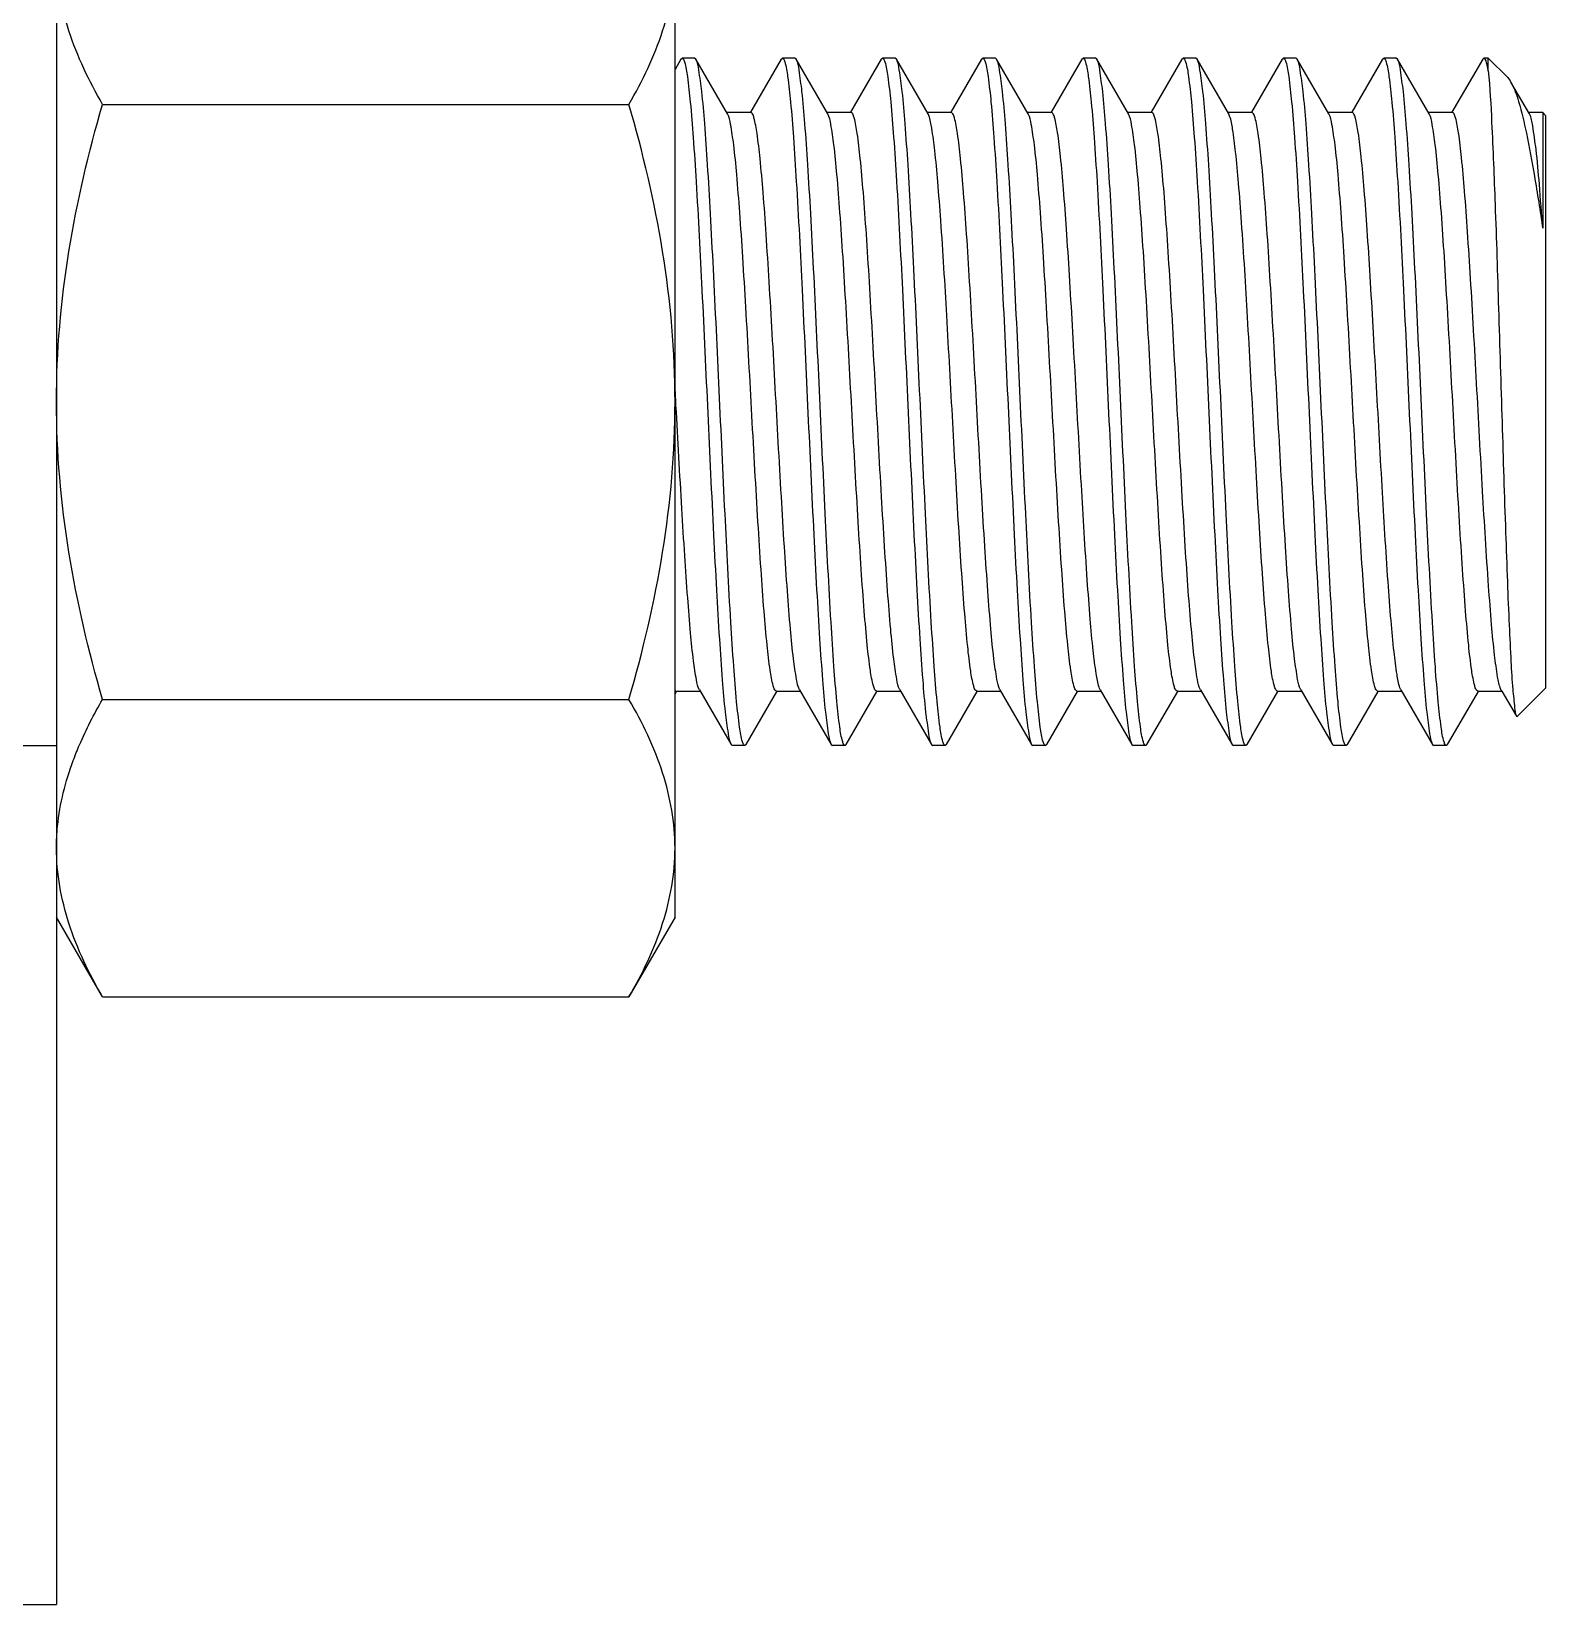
# Model space of a CAD drawing. Extents: x 27938 to 1507990, y 110129 to 923079.
# Drawn here: x 547714.9 to 548022, y 376820.7 to 377139.8 of the extents above; entities that cross this region are included whole.
import ezdxf

# ---------------------------------------------------------------- set-up
doc = ezdxf.new("R2010")
doc.units = 0
doc.header["$LTSCALE"] = 1000
doc.header["$MEASUREMENT"] = 0

msp = doc.modelspace()

# ---------------------------------------------------------------- linework, layer by layer
at = {"linetype": 'Continuous'}
for p, q in [((547720.02, 377276.4), (547720.02, 376820.71)), ((547845.48, 376960.13), (547845.48, 377169.17)), ((547846.66, 377134.12), (547845.48, 377132.07)), ((547846.66, 377134.12), (547846.92, 377134.34)), ((547849.46, 377134.34), (547846.92, 377134.34)), ((547849.46, 377134.34), (547846.92, 377134.34)), ((547846.92, 377134.34), (547846.96, 377134.34)), ((547849.72, 377134.12), (547849.46, 377134.34)), ((547856.14, 377123.04), (547849.72, 377134.12)), ((547866.99, 377134.12), (547860.76, 377123.37)), ((547866.99, 377134.12), (547867.25, 377134.34)), ((547869.79, 377134.34), (547867.25, 377134.34)), ((547869.79, 377134.34), (547867.25, 377134.34)), ((547867.25, 377134.34), (547867.29, 377134.34)), ((547870.05, 377134.12), (547869.79, 377134.34)), ((547876.47, 377123.04), (547870.05, 377134.12)), ((547887.32, 377134.12), (547881.09, 377123.37)), ((547887.32, 377134.12), (547887.58, 377134.34)), ((547890.12, 377134.34), (547887.58, 377134.34)), ((547890.12, 377134.34), (547887.58, 377134.34)), ((547887.58, 377134.34), (547887.62, 377134.34)), ((547890.38, 377134.12), (547890.12, 377134.34)), ((547896.8, 377123.04), (547890.38, 377134.12)), ((547907.65, 377134.12), (547901.42, 377123.37)), ((547907.65, 377134.12), (547907.91, 377134.34)), ((547910.45, 377134.34), (547907.91, 377134.34)), ((547910.45, 377134.34), (547907.91, 377134.34)), ((547907.91, 377134.34), (547907.95, 377134.34)), ((547910.71, 377134.12), (547910.45, 377134.34)), ((547917.13, 377123.04), (547910.71, 377134.12)), ((547927.98, 377134.12), (547921.75, 377123.37)), ((547927.98, 377134.12), (547928.24, 377134.34)), ((547930.78, 377134.34), (547928.24, 377134.34)), ((547930.78, 377134.34), (547928.24, 377134.34)), ((547928.24, 377134.34), (547928.27, 377134.34)), ((547931.04, 377134.12), (547930.78, 377134.34)), ((547937.46, 377123.04), (547931.04, 377134.12)), ((547948.3, 377134.12), (547942.08, 377123.37)), ((547948.3, 377134.12), (547948.56, 377134.34)), ((547951.1, 377134.34), (547948.56, 377134.34)), ((547951.1, 377134.34), (547948.56, 377134.34)), ((547948.56, 377134.34), (547948.6, 377134.34)), ((547951.36, 377134.12), (547951.1, 377134.34)), ((547957.78, 377123.04), (547951.36, 377134.12)), ((547968.63, 377134.12), (547962.4, 377123.37)), ((547968.63, 377134.12), (547968.89, 377134.34)), ((547971.43, 377134.34), (547968.89, 377134.34)), ((547971.43, 377134.34), (547968.89, 377134.34)), ((547968.89, 377134.34), (547968.93, 377134.34)), ((547971.69, 377134.12), (547971.43, 377134.34)), ((547978.11, 377123.04), (547971.69, 377134.12)), ((547988.96, 377134.12), (547982.73, 377123.37)), ((547988.96, 377134.12), (547989.22, 377134.34)), ((547991.76, 377134.34), (547989.22, 377134.34)), ((547991.76, 377134.34), (547989.22, 377134.34)), ((547989.22, 377134.34), (547989.26, 377134.34)), ((547992.02, 377134.12), (547991.76, 377134.34)), ((547998.44, 377123.04), (547992.02, 377134.12)), ((548009.29, 377134.12), (548003.06, 377123.37)), ((548009.55, 377134.34), (548009.29, 377134.12)), ((548010.42, 377134.34), (548009.55, 377134.34)), ((548014.36, 377130.41), (548010.42, 377134.34)), ((548010.42, 377131.8), (548010.42, 377134.34)), ((548018.77, 377123.04), (548015.02, 377129.51)), ((547729.36, 377124.99), (547836.14, 377124.99)), ((547860.88, 377123.31), (547855.99, 377123.31)), ((547881.21, 377123.31), (547876.32, 377123.31)), ((547901.54, 377123.31), (547896.65, 377123.31)), ((547896.95, 377122.71), (547896.8, 377123.04)), ((547921.86, 377123.31), (547916.97, 377123.31)), ((547942.19, 377123.31), (547937.3, 377123.31)), ((547962.52, 377123.31), (547957.63, 377123.31)), ((547957.97, 377122.62), (547957.78, 377123.04)), ((547982.85, 377123.31), (547977.96, 377123.31)), ((548003.18, 377123.31), (547998.29, 377123.31)), ((548021.46, 377123.31), (548018.61, 377123.31)), ((548022.04, 377122.73), (548021.46, 377123.31)), ((548021.46, 377123.31), (548021.46, 377099.85)), ((548022.04, 377122.73), (548022.04, 377006.57)), ((547845.63, 377064.66), (547845.48, 377067.49)), ((547845.67, 377063.92), (547845.63, 377064.66)), ((547845.48, 377005.39), (547845.79, 377005.92)), ((547845.67, 377005.99), (547850.56, 377005.99)), ((547850.41, 377006.25), (547856.83, 376995.18)), ((547859.89, 376995.18), (547866.11, 377005.92)), ((547866, 377005.99), (547870.89, 377005.99)), ((547870.74, 377006.25), (547877.16, 376995.18)), ((547880.22, 376995.18), (547886.44, 377005.92)), ((547886.33, 377005.99), (547891.22, 377005.99)), ((547891.06, 377006.25), (547897.48, 376995.18)), ((547900.54, 376995.18), (547906.77, 377005.92)), ((547906.66, 377005.99), (547911.55, 377005.99)), ((547911.39, 377006.25), (547917.81, 376995.18)), ((547920.87, 376995.18), (547927.1, 377005.92)), ((547926.98, 377005.99), (547931.87, 377005.99)), ((547931.72, 377006.25), (547938.14, 376995.18)), ((547941.2, 376995.18), (547947.43, 377005.92)), ((547947.31, 377005.99), (547952.2, 377005.99)), ((547952.05, 377006.25), (547958.47, 376995.18)), ((547961.53, 376995.18), (547967.75, 377005.92)), ((547967.64, 377005.99), (547972.53, 377005.99)), ((547972.38, 377006.25), (547978.8, 376995.18)), ((547981.86, 376995.18), (547988.08, 377005.92)), ((547987.97, 377005.99), (547992.86, 377005.99)), ((547992.7, 377006.25), (547992.52, 377006.66)), ((547992.7, 377006.25), (547999.12, 376995.18)), ((548002.18, 376995.18), (548008.41, 377005.92)), ((548008.3, 377005.99), (548013.19, 377005.99)), ((548013.03, 377006.25), (548012.93, 377006.46)), ((548013.03, 377006.25), (548013.19, 377005.99)), ((548013.19, 377005.99), (548016.13, 377000.9)), ((548022.04, 377006.57), (548016.31, 377000.84)), ((547729.36, 377004.3), (547836.14, 377004.3)), ((548016.13, 377000.9), (548016.31, 377000.84)), ((547650.33, 376994.95), (547720.02, 376994.95)), ((547856.83, 376995.18), (547857.09, 376994.95)), ((547859.63, 376994.95), (547857.09, 376994.95)), ((547859.63, 376994.95), (547857.09, 376994.95)), ((547859.63, 376994.95), (547859.59, 376994.96)), ((547859.89, 376995.18), (547859.63, 376994.95)), ((547877.16, 376995.18), (547877.42, 376994.95)), ((547879.96, 376994.95), (547877.42, 376994.95)), ((547879.96, 376994.95), (547877.42, 376994.95)), ((547879.96, 376994.95), (547879.92, 376994.96)), ((547880.22, 376995.18), (547879.96, 376994.95)), ((547897.48, 376995.18), (547897.74, 376994.95)), ((547900.28, 376994.95), (547897.74, 376994.95)), ((547900.28, 376994.95), (547897.74, 376994.95)), ((547900.28, 376994.95), (547900.25, 376994.96)), ((547900.54, 376995.18), (547900.28, 376994.95)), ((547917.81, 376995.18), (547918.07, 376994.95)), ((547920.61, 376994.95), (547918.07, 376994.95)), ((547920.61, 376994.95), (547918.07, 376994.95)), ((547920.61, 376994.95), (547920.57, 376994.96)), ((547920.87, 376995.18), (547920.61, 376994.95)), ((547938.14, 376995.18), (547938.4, 376994.95)), ((547940.94, 376994.95), (547938.4, 376994.95)), ((547940.94, 376994.95), (547938.4, 376994.95)), ((547940.94, 376994.95), (547940.9, 376994.96)), ((547941.2, 376995.18), (547940.94, 376994.95)), ((547958.47, 376995.18), (547958.73, 376994.95)), ((547961.27, 376994.95), (547958.73, 376994.95)), ((547961.27, 376994.95), (547958.73, 376994.95)), ((547961.27, 376994.95), (547961.23, 376994.96)), ((547961.53, 376995.18), (547961.27, 376994.95)), ((547978.8, 376995.18), (547979.06, 376994.95)), ((547981.6, 376994.95), (547979.06, 376994.95)), ((547981.6, 376994.95), (547979.06, 376994.95)), ((547981.6, 376994.95), (547981.56, 376994.96)), ((547981.86, 376995.18), (547981.6, 376994.95)), ((547999.12, 376995.18), (547999.38, 376994.95)), ((548001.92, 376994.95), (547999.38, 376994.95)), ((548001.92, 376994.95), (547999.38, 376994.95)), ((548001.92, 376994.95), (548001.89, 376994.96)), ((548002.18, 376995.18), (548001.92, 376994.95)), ((547729.36, 376943.96), (547720.02, 376960.13)), ((547845.48, 376960.13), (547836.14, 376943.96)), ((547729.36, 376943.96), (547836.14, 376943.96)), ((547650.33, 376820.71), (547720.02, 376820.71))]:
    msp.add_line(p, q, dxfattribs=at)
for points, knots in [([(547729.36, 377124.99), (547726.63, 377129.73), (547721.95, 377139.35), (547720.02, 377150.01), (547720.02, 377155.16)], [0, 0, 0, 0, 0.514931, 1, 1, 1, 1]), ([(547836.14, 377124.99), (547838.88, 377129.73), (547843.55, 377139.35), (547845.48, 377150.01), (547845.48, 377155.16)], [0, 0, 0, 0, 0.514931, 1, 1, 1, 1]), ([(547846.96, 377134.34), (547847, 377134.33), (547847.25, 377134.14), (547847.32, 377133.84), (547847.4, 377133.6)], [0, 0, 0, 0, 0.14607, 1, 1, 1, 1]), ([(547847.4, 377133.6), (547847.7, 377132.63), (547848.1, 377129.9), (547848.67, 377124.79), (547849.22, 377117.68), (547850.05, 377104.98), (547851, 377086.33), (547852.11, 377062.45), (547853.05, 377042.16), (547853.85, 377026.9), (547854.42, 377017.07), (547855, 377008.83), (547855.52, 377002.39), (547856.13, 376998.09), (547856.45, 376995.82), (547856.83, 376995.18)], [0, 0, 0, 0, 0.021893, 0.059338, 0.11121, 0.175832, 0.33449, 0.514559, 0.692469, 0.77323, 0.844901, 0.90513, 0.951948, 0.983856, 1, 1, 1, 1]), ([(547859.16, 376995.69), (547858.85, 376996.66), (547858.45, 376999.39), (547857.88, 377004.49), (547857.33, 377011.6), (547856.5, 377024.3), (547855.55, 377042.95), (547854.45, 377066.84), (547853.5, 377087.12), (547852.7, 377102.39), (547852.14, 377112.22), (547851.55, 377120.46), (547851.04, 377126.9), (547850.42, 377131.2), (547850.1, 377133.47), (547849.72, 377134.12)], [0, 0, 0, 0, 0.02187, 0.059297, 0.111154, 0.175764, 0.334422, 0.514507, 0.692435, 0.773208, 0.844889, 0.905123, 0.951944, 0.983855, 1, 1, 1, 1]), ([(547867.29, 377134.34), (547867.33, 377134.33), (547867.57, 377134.14), (547867.65, 377133.84), (547867.72, 377133.61)], [0, 0, 0, 0, 0.146483, 1, 1, 1, 1]), ([(547867.72, 377133.61), (547868.03, 377132.64), (547868.43, 377129.91), (547869, 377124.82), (547869.55, 377117.71), (547870.37, 377105.01), (547871.33, 377086.36), (547872.43, 377062.47), (547873.38, 377042.18), (547874.17, 377026.91), (547874.74, 377017.08), (547875.33, 377008.83), (547875.84, 377002.39), (547876.46, 376998.1), (547876.78, 376995.82), (547877.16, 376995.18)], [0, 0, 0, 0, 0.021833, 0.05923, 0.111064, 0.175659, 0.33431, 0.514413, 0.692368, 0.773157, 0.844855, 0.905103, 0.951934, 0.983852, 1, 1, 1, 1]), ([(547879.48, 376995.7), (547879.18, 376996.66), (547878.78, 376999.4), (547878.21, 377004.5), (547877.66, 377011.61), (547876.83, 377024.31), (547875.88, 377042.96), (547874.77, 377066.84), (547873.83, 377087.13), (547873.03, 377102.4), (547872.46, 377112.22), (547871.88, 377120.47), (547871.36, 377126.9), (547870.75, 377131.2), (547870.43, 377133.47), (547870.05, 377134.12)], [0, 0, 0, 0, 0.02189, 0.059333, 0.111204, 0.175825, 0.334482, 0.514553, 0.692464, 0.773225, 0.844897, 0.905128, 0.951947, 0.983856, 1, 1, 1, 1]), ([(547887.62, 377134.34), (547887.66, 377134.33), (547887.89, 377134.15), (547887.97, 377133.85), (547888.04, 377133.62)], [0, 0, 0, 0, 0.14739, 1, 1, 1, 1]), ([(547888.04, 377133.62), (547888.35, 377132.67), (547888.75, 377129.95), (547889.32, 377124.86), (547889.87, 377117.77), (547890.7, 377105.07), (547891.65, 377086.43), (547892.76, 377062.53), (547893.7, 377042.23), (547894.5, 377026.94), (547895.07, 377017.1), (547895.65, 377008.85), (547896.17, 377002.4), (547896.79, 376998.1), (547897.11, 376995.82), (547897.48, 376995.18)], [0, 0, 0, 0, 0.021699, 0.058987, 0.110742, 0.175283, 0.333897, 0.514056, 0.692114, 0.772961, 0.844719, 0.905022, 0.951896, 0.98384, 1, 1, 1, 1]), ([(547899.81, 376995.69), (547899.51, 376996.65), (547899.11, 376999.38), (547898.54, 377004.48), (547897.99, 377011.59), (547897.16, 377024.29), (547896.21, 377042.93), (547895.1, 377066.82), (547894.16, 377087.11), (547893.36, 377102.38), (547892.79, 377112.22), (547892.21, 377120.46), (547891.69, 377126.9), (547891.08, 377131.2), (547890.75, 377133.47), (547890.38, 377134.12)], [0, 0, 0, 0, 0.021836, 0.059237, 0.111077, 0.175677, 0.334321, 0.514424, 0.692372, 0.773156, 0.844853, 0.905103, 0.951936, 0.983852, 1, 1, 1, 1]), ([(547907.95, 377134.34), (547907.99, 377134.33), (547908.23, 377134.14), (547908.3, 377133.84), (547908.38, 377133.6)], [0, 0, 0, 0, 0.146196, 1, 1, 1, 1]), ([(547908.38, 377133.6), (547908.69, 377132.64), (547909.09, 377129.9), (547909.66, 377124.8), (547910.21, 377117.69), (547911.03, 377104.99), (547911.98, 377086.34), (547913.09, 377062.46), (547914.03, 377042.17), (547914.83, 377026.9), (547915.4, 377017.07), (547915.98, 377008.83), (547916.5, 377002.39), (547917.12, 376998.09), (547917.44, 376995.82), (547917.81, 376995.18)], [0, 0, 0, 0, 0.021874, 0.059306, 0.111169, 0.175785, 0.334437, 0.514518, 0.69244, 0.773206, 0.844885, 0.905122, 0.951944, 0.983855, 1, 1, 1, 1]), ([(547920.15, 376995.67), (547919.84, 376996.63), (547919.44, 376999.35), (547918.87, 377004.44), (547918.32, 377011.54), (547917.49, 377024.23), (547916.54, 377042.88), (547915.43, 377066.78), (547914.49, 377087.08), (547913.69, 377102.36), (547913.12, 377112.2), (547912.54, 377120.45), (547912.02, 377126.9), (547911.41, 377131.2), (547911.08, 377133.47), (547910.71, 377134.12)], [0, 0, 0, 0, 0.021728, 0.059039, 0.110811, 0.175364, 0.333989, 0.514137, 0.692171, 0.773007, 0.844751, 0.905041, 0.951904, 0.983842, 1, 1, 1, 1]), ([(547928.27, 377134.34), (547928.32, 377134.33), (547928.56, 377134.14), (547928.63, 377133.83), (547928.71, 377133.6)], [0, 0, 0, 0, 0.146015, 1, 1, 1, 1]), ([(547928.71, 377133.6), (547929.02, 377132.63), (547929.42, 377129.9), (547929.99, 377124.79), (547930.54, 377117.68), (547931.36, 377104.97), (547932.31, 377086.33), (547933.42, 377062.45), (547934.36, 377042.16), (547935.16, 377026.9), (547935.73, 377017.07), (547936.31, 377008.83), (547936.83, 377002.39), (547937.44, 376998.09), (547937.77, 376995.82), (547938.14, 376995.18)], [0, 0, 0, 0, 0.021902, 0.059353, 0.11123, 0.175855, 0.334516, 0.514581, 0.692484, 0.773243, 0.844911, 0.905136, 0.951951, 0.983857, 1, 1, 1, 1]), ([(547940.47, 376995.69), (547940.16, 376996.66), (547939.76, 376999.39), (547939.19, 377004.5), (547938.64, 377011.61), (547937.82, 377024.31), (547936.86, 377042.96), (547935.76, 377066.84), (547934.81, 377087.13), (547934.02, 377102.39), (547933.45, 377112.22), (547932.86, 377120.47), (547932.35, 377126.9), (547931.73, 377131.2), (547931.41, 377133.47), (547931.04, 377134.12)], [0, 0, 0, 0, 0.021885, 0.059324, 0.11119, 0.175807, 0.334466, 0.514541, 0.692458, 0.773225, 0.8449, 0.90513, 0.951948, 0.983856, 1, 1, 1, 1]), ([(547948.6, 377134.34), (547948.64, 377134.33), (547948.88, 377134.15), (547948.96, 377133.84), (547949.03, 377133.61)], [0, 0, 0, 0, 0.146759, 1, 1, 1, 1]), ([(547949.03, 377133.61), (547949.34, 377132.65), (547949.74, 377129.92), (547950.31, 377124.83), (547950.86, 377117.73), (547951.69, 377105.03), (547952.64, 377086.38), (547953.75, 377062.49), (547954.69, 377042.2), (547955.49, 377026.92), (547956.06, 377017.08), (547956.64, 377008.84), (547957.16, 377002.4), (547957.77, 376998.1), (547958.09, 376995.82), (547958.47, 376995.18)], [0, 0, 0, 0, 0.021792, 0.059156, 0.110966, 0.175545, 0.334187, 0.514308, 0.692293, 0.7731, 0.844815, 0.905079, 0.951923, 0.983848, 1, 1, 1, 1]), ([(547960.8, 376995.69), (547960.49, 376996.66), (547960.09, 376999.39), (547959.52, 377004.5), (547958.97, 377011.6), (547958.14, 377024.31), (547957.19, 377042.95), (547956.09, 377066.84), (547955.14, 377087.13), (547954.34, 377102.39), (547953.78, 377112.22), (547953.19, 377120.46), (547952.68, 377126.9), (547952.06, 377131.2), (547951.74, 377133.47), (547951.36, 377134.12)], [0, 0, 0, 0, 0.021878, 0.059312, 0.111177, 0.175794, 0.334448, 0.514526, 0.692445, 0.773211, 0.844888, 0.905123, 0.951945, 0.983855, 1, 1, 1, 1]), ([(547968.93, 377134.34), (547968.97, 377134.33), (547969.21, 377134.15), (547969.29, 377133.84), (547969.36, 377133.61)], [0, 0, 0, 0, 0.146768, 1, 1, 1, 1]), ([(547969.36, 377133.61), (547969.67, 377132.65), (547970.07, 377129.92), (547970.64, 377124.83), (547971.19, 377117.73), (547972.01, 377105.03), (547972.97, 377086.38), (547974.07, 377062.49), (547975.02, 377042.2), (547975.81, 377026.92), (547976.38, 377017.08), (547976.97, 377008.84), (547977.48, 377002.4), (547978.1, 376998.1), (547978.42, 376995.82), (547978.8, 376995.18)], [0, 0, 0, 0, 0.021791, 0.059155, 0.110967, 0.175548, 0.334182, 0.514304, 0.692288, 0.773093, 0.844809, 0.905077, 0.951923, 0.983848, 1, 1, 1, 1]), ([(547981.13, 376995.68), (547980.82, 376996.64), (547980.42, 376999.36), (547979.85, 377004.46), (547979.3, 377011.55), (547978.48, 377024.25), (547977.52, 377042.9), (547976.42, 377066.79), (547975.47, 377087.09), (547974.67, 377102.37), (547974.1, 377112.21), (547973.52, 377120.45), (547973, 377126.9), (547972.39, 377131.2), (547972.07, 377133.47), (547971.69, 377134.12)], [0, 0, 0, 0, 0.021768, 0.059112, 0.11091, 0.17548, 0.33411, 0.514241, 0.692243, 0.773059, 0.844786, 0.905063, 0.951916, 0.983846, 1, 1, 1, 1]), ([(547989.26, 377134.34), (547989.3, 377134.33), (547989.54, 377134.14), (547989.62, 377133.84), (547989.69, 377133.6)], [0, 0, 0, 0, 0.146155, 1, 1, 1, 1]), ([(547989.69, 377133.6), (547990, 377132.64), (547990.4, 377129.9), (547990.97, 377124.8), (547991.52, 377117.69), (547992.34, 377104.98), (547993.3, 377086.34), (547994.4, 377062.45), (547995.35, 377042.17), (547996.14, 377026.9), (547996.71, 377017.07), (547997.3, 377008.83), (547997.81, 377002.39), (547998.43, 376998.09), (547998.75, 376995.82), (547999.12, 376995.18)], [0, 0, 0, 0, 0.02188, 0.059316, 0.111182, 0.1758, 0.334454, 0.51453, 0.692448, 0.773213, 0.844889, 0.905123, 0.951945, 0.983855, 1, 1, 1, 1]), ([(548001.46, 376995.68), (548001.15, 376996.64), (548000.75, 376999.36), (548000.18, 377004.45), (547999.63, 377011.55), (547998.8, 377024.25), (547997.85, 377042.9), (547996.74, 377066.79), (547995.8, 377087.09), (547995, 377102.37), (547994.43, 377112.21), (547993.85, 377120.45), (547993.33, 377126.9), (547992.72, 377131.2), (547992.39, 377133.47), (547992.02, 377134.12)], [0, 0, 0, 0, 0.021766, 0.059108, 0.110903, 0.175472, 0.334108, 0.51424, 0.692244, 0.773062, 0.844789, 0.905064, 0.951915, 0.983846, 1, 1, 1, 1]), ([(548009.8, 377134.14), (548009.76, 377134.19), (548009.7, 377134.29), (548009.59, 377134.34), (548009.55, 377134.34)], [0, 0, 0, 0, 0.595459, 1, 1, 1, 1]), ([(548010.42, 377131.8), (548010.38, 377132.07), (548010.22, 377132.86), (548010.07, 377133.69), (548009.8, 377134.14)], [0, 0, 0, 0, 0.346578, 1, 1, 1, 1]), ([(548010.42, 377131.8), (548010.77, 377128.33), (548011.23, 377119.27), (548011.89, 377103.2), (548012.53, 377082.91), (548013.21, 377060.74), (548013.78, 377042.27), (548014.28, 377028.55), (548014.62, 377019.81), (548015, 377012.55), (548015.28, 377006.93), (548015.73, 377003.31), (548015.84, 377001.4), (548016.13, 377000.9)], [0, 0, 0, 0, 0.079873, 0.207357, 0.368394, 0.544526, 0.714953, 0.791458, 0.858883, 0.915067, 0.958179, 0.986787, 1, 1, 1, 1]), ([(548015.02, 377129.51), (548015.73, 377128.29), (548016.87, 377124.81), (548018.38, 377118.44), (548019.93, 377109.83), (548020.93, 377103.39), (548021.46, 377099.85)], [0, 0, 0, 0, 0.139011, 0.356589, 0.647179, 1, 1, 1, 1]), ([(547720.02, 377064.65), (547720.02, 377074.85), (547721.81, 377095.28), (547726.53, 377115.19), (547729.36, 377124.99)], [0, 0, 0, 0, 0.499896, 1, 1, 1, 1]), ([(547845.48, 377064.65), (547845.48, 377074.85), (547843.7, 377095.28), (547838.97, 377115.19), (547836.14, 377124.99)], [0, 0, 0, 0, 0.499896, 1, 1, 1, 1]), ([(547866, 377005.99), (547865.86, 377005.99), (547865.57, 377006.4), (547865.17, 377007.75), (547864.63, 377010.86), (547864.07, 377015.87), (547863.47, 377022.7), (547862.88, 377031.03), (547862.28, 377040.57), (547861.67, 377050.98), (547860.87, 377065.5), (547860.08, 377079.89), (547859.26, 377093.62), (547858.66, 377102.6), (547858.05, 377110.2), (547857.5, 377116.19), (547856.88, 377120.25), (547856.51, 377122.41), (547856.14, 377123.04)], [0, 0, 0, 0, 0.003456, 0.010692, 0.037889, 0.081613, 0.140406, 0.212192, 0.2944, 0.384075, 0.477989, 0.664972, 0.751304, 0.828651, 0.894236, 0.945722, 0.981321, 1, 1, 1, 1]), ([(547870.74, 377006.25), (547870.37, 377006.89), (547870, 377009.04), (547869.38, 377013.11), (547868.83, 377019.09), (547868.22, 377026.69), (547867.62, 377035.67), (547866.8, 377049.4), (547866.01, 377063.79), (547865.21, 377078.31), (547864.6, 377088.72), (547864, 377098.27), (547863.41, 377106.59), (547862.81, 377113.42), (547862.25, 377118.44), (547861.71, 377121.55), (547861.31, 377122.89), (547861.02, 377123.31), (547860.88, 377123.31)], [0, 0, 0, 0, 0.01868, 0.054278, 0.105764, 0.171348, 0.248694, 0.335027, 0.52201, 0.615925, 0.705601, 0.787809, 0.859593, 0.918386, 0.962109, 0.989306, 0.996546, 1, 1, 1, 1]), ([(547886.33, 377005.99), (547886.19, 377005.99), (547885.9, 377006.4), (547885.49, 377007.75), (547884.95, 377010.86), (547884.4, 377015.87), (547883.8, 377022.7), (547883.21, 377031.03), (547882.61, 377040.57), (547882, 377050.98), (547881.2, 377065.5), (547880.41, 377079.89), (547879.58, 377093.62), (547878.99, 377102.6), (547878.38, 377110.2), (547877.83, 377116.19), (547877.21, 377120.25), (547876.84, 377122.41), (547876.47, 377123.04)], [0, 0, 0, 0, 0.003456, 0.010693, 0.037891, 0.081614, 0.140408, 0.212192, 0.2944, 0.384075, 0.47799, 0.664974, 0.751306, 0.828653, 0.894237, 0.945723, 0.981321, 1, 1, 1, 1]), ([(547891.06, 377006.25), (547890.7, 377006.89), (547890.33, 377009.04), (547889.71, 377013.11), (547889.15, 377019.09), (547888.55, 377026.69), (547887.95, 377035.67), (547887.12, 377049.4), (547886.34, 377063.79), (547885.53, 377078.31), (547884.93, 377088.72), (547884.33, 377098.27), (547883.73, 377106.59), (547883.14, 377113.42), (547882.58, 377118.44), (547882.04, 377121.55), (547881.64, 377122.89), (547881.34, 377123.31), (547881.21, 377123.31)], [0, 0, 0, 0, 0.018679, 0.054277, 0.105763, 0.171348, 0.248694, 0.335027, 0.52201, 0.615925, 0.7056, 0.787807, 0.859593, 0.918386, 0.96211, 0.989308, 0.996544, 1, 1, 1, 1]), ([(547911.39, 377006.25), (547911.02, 377006.89), (547910.65, 377009.04), (547910.03, 377013.11), (547909.48, 377019.09), (547908.88, 377026.69), (547908.28, 377035.67), (547907.45, 377049.4), (547906.67, 377063.79), (547905.86, 377078.31), (547905.26, 377088.72), (547904.66, 377098.27), (547904.06, 377106.59), (547903.46, 377113.42), (547902.91, 377118.44), (547902.37, 377121.55), (547901.97, 377122.89), (547901.67, 377123.31), (547901.54, 377123.31)], [0, 0, 0, 0, 0.01868, 0.054279, 0.105765, 0.17135, 0.248697, 0.335029, 0.522011, 0.615926, 0.705601, 0.787809, 0.859595, 0.918388, 0.962111, 0.989308, 0.996545, 1, 1, 1, 1]), ([(547926.98, 377005.99), (547926.85, 377005.99), (547926.55, 377006.4), (547926.15, 377007.75), (547925.61, 377010.86), (547925.06, 377015.87), (547924.46, 377022.7), (547923.86, 377031.03), (547923.26, 377040.57), (547922.66, 377050.98), (547921.85, 377065.5), (547921.07, 377079.89), (547920.24, 377093.62), (547919.64, 377102.6), (547919.04, 377110.2), (547918.49, 377116.19), (547917.86, 377120.25), (547917.5, 377122.41), (547917.13, 377123.04)], [0, 0, 0, 0, 0.003455, 0.010692, 0.037889, 0.081612, 0.140406, 0.212191, 0.294399, 0.384075, 0.477989, 0.664972, 0.751304, 0.82865, 0.894235, 0.945722, 0.981321, 1, 1, 1, 1]), ([(547931.5, 377006.76), (547931.2, 377007.65), (547930.78, 377010.14), (547930.2, 377014.75), (547929.64, 377021.1), (547928.8, 377032.3), (547927.83, 377048.58), (547926.89, 377065.79), (547926.1, 377079.98), (547925.51, 377090.06), (547924.92, 377099.27), (547924.33, 377107.28), (547923.75, 377113.84), (547923.21, 377118.65), (547922.68, 377121.62), (547922.29, 377122.91), (547922, 377123.31), (547921.86, 377123.31)], [0, 0, 0, 0, 0.024104, 0.064245, 0.119183, 0.187069, 0.352029, 0.536643, 0.62845, 0.715691, 0.795361, 0.864724, 0.921406, 0.963495, 0.989662, 0.996639, 1, 1, 1, 1]), ([(547947.31, 377005.99), (547947.18, 377005.99), (547946.88, 377006.4), (547946.48, 377007.75), (547945.94, 377010.86), (547945.38, 377015.87), (547944.79, 377022.7), (547944.19, 377031.03), (547943.59, 377040.57), (547942.99, 377050.98), (547942.18, 377065.5), (547941.4, 377079.89), (547940.57, 377093.62), (547939.97, 377102.6), (547939.37, 377110.2), (547938.81, 377116.19), (547938.19, 377120.25), (547937.82, 377122.41), (547937.46, 377123.04)], [0, 0, 0, 0, 0.003456, 0.010693, 0.037891, 0.081614, 0.140408, 0.212193, 0.2944, 0.384075, 0.47799, 0.664974, 0.751306, 0.828653, 0.894237, 0.945723, 0.981321, 1, 1, 1, 1]), ([(547952.05, 377006.25), (547951.68, 377006.89), (547951.31, 377009.04), (547950.69, 377013.11), (547950.14, 377019.09), (547949.53, 377026.69), (547948.94, 377035.67), (547948.11, 377049.4), (547947.32, 377063.79), (547946.52, 377078.31), (547945.91, 377088.72), (547945.31, 377098.27), (547944.72, 377106.59), (547944.12, 377113.42), (547943.57, 377118.44), (547943.02, 377121.55), (547942.62, 377122.89), (547942.33, 377123.31), (547942.19, 377123.31)], [0, 0, 0, 0, 0.018679, 0.054277, 0.105763, 0.171347, 0.248694, 0.335027, 0.52201, 0.615925, 0.7056, 0.787807, 0.859592, 0.918386, 0.962109, 0.989307, 0.996544, 1, 1, 1, 1]), ([(547972.38, 377006.25), (547972.01, 377006.89), (547971.64, 377009.04), (547971.02, 377013.11), (547970.47, 377019.09), (547969.86, 377026.69), (547969.26, 377035.67), (547968.44, 377049.4), (547967.65, 377063.79), (547966.85, 377078.31), (547966.24, 377088.72), (547965.64, 377098.27), (547965.05, 377106.59), (547964.45, 377113.42), (547963.89, 377118.44), (547963.35, 377121.55), (547962.95, 377122.89), (547962.66, 377123.31), (547962.52, 377123.31)], [0, 0, 0, 0, 0.01868, 0.054279, 0.105765, 0.17135, 0.248697, 0.335029, 0.522011, 0.615925, 0.705601, 0.787809, 0.859595, 0.918388, 0.962111, 0.989308, 0.996545, 1, 1, 1, 1]), ([(547987.97, 377005.99), (547987.83, 377005.99), (547987.54, 377006.4), (547987.14, 377007.75), (547986.59, 377010.86), (547986.04, 377015.87), (547985.44, 377022.7), (547984.85, 377031.03), (547984.25, 377040.57), (547983.64, 377050.98), (547982.84, 377065.5), (547982.05, 377079.89), (547981.22, 377093.62), (547980.63, 377102.6), (547980.02, 377110.2), (547979.47, 377116.19), (547978.85, 377120.25), (547978.48, 377122.41), (547978.11, 377123.04)], [0, 0, 0, 0, 0.003455, 0.010692, 0.037889, 0.081612, 0.140405, 0.212191, 0.294399, 0.384075, 0.477989, 0.664971, 0.751303, 0.82865, 0.894235, 0.945721, 0.98132, 1, 1, 1, 1]), ([(547992.52, 377006.66), (547992.21, 377007.52), (547991.79, 377009.96), (547991.21, 377014.49), (547990.65, 377020.78), (547989.8, 377031.95), (547988.83, 377048.24), (547987.89, 377065.48), (547987.09, 377079.72), (547986.5, 377089.86), (547985.91, 377099.12), (547985.33, 377107.17), (547984.74, 377113.78), (547984.2, 377118.62), (547983.66, 377121.61), (547983.27, 377122.91), (547982.98, 377123.31), (547982.85, 377123.31)], [0, 0, 0, 0, 0.023269, 0.062718, 0.117132, 0.184671, 0.349442, 0.534421, 0.62655, 0.714161, 0.794217, 0.863947, 0.920949, 0.963286, 0.989608, 0.996625, 1, 1, 1, 1]), ([(548008.3, 377005.99), (548008.16, 377005.99), (548007.86, 377006.4), (548007.46, 377007.75), (548006.92, 377010.86), (548006.37, 377015.87), (548005.77, 377022.7), (548005.18, 377031.03), (548004.57, 377040.57), (548003.97, 377050.98), (548003.16, 377065.5), (548002.38, 377079.89), (548001.55, 377093.62), (548000.96, 377102.6), (548000.35, 377110.2), (547999.8, 377116.19), (547999.18, 377120.25), (547998.81, 377122.41), (547998.44, 377123.04)], [0, 0, 0, 0, 0.003455, 0.010693, 0.037891, 0.081614, 0.140407, 0.212192, 0.2944, 0.384075, 0.47799, 0.664974, 0.751306, 0.828653, 0.894237, 0.945723, 0.981321, 1, 1, 1, 1]), ([(548012.93, 377006.46), (548012.6, 377007.22), (548012.2, 377009.52), (548011.6, 377013.85), (548011.04, 377020.01), (548010.19, 377031.1), (548009.21, 377047.4), (548008.26, 377064.72), (548007.46, 377079.09), (548006.86, 377089.35), (548006.26, 377098.74), (548005.68, 377106.91), (548005.08, 377113.62), (548004.54, 377118.54), (548004, 377121.58), (548003.6, 377122.9), (548003.31, 377123.31), (548003.18, 377123.31)], [0, 0, 0, 0, 0.021222, 0.058965, 0.112084, 0.178762, 0.343059, 0.528931, 0.621852, 0.710377, 0.791385, 0.862024, 0.919818, 0.962768, 0.989477, 0.996588, 1, 1, 1, 1]), ([(548021.46, 377099.85), (548021.25, 377102.82), (548020.85, 377108.14), (548020.26, 377115.11), (548019.57, 377119.82), (548019.19, 377122.32), (548018.77, 377123.04)], [0, 0, 0, 0, 0.382915, 0.68479, 0.89301, 1, 1, 1, 1]), ([(547906.66, 377005.99), (547906.52, 377005.99), (547906.23, 377006.39), (547905.84, 377007.7), (547905.3, 377010.71), (547904.76, 377015.57), (547904.17, 377022.21), (547903.58, 377030.31), (547902.99, 377039.62), (547902.4, 377049.8), (547901.6, 377064.09), (547900.66, 377081.36), (547899.68, 377097.65), (547898.83, 377108.8), (547898.27, 377115.04), (547897.68, 377119.5), (547897.27, 377121.89), (547896.95, 377122.71)], [0, 0, 0, 0, 0.003387, 0.010439, 0.0369, 0.079457, 0.136743, 0.2068, 0.287199, 0.375139, 0.467553, 0.652855, 0.817457, 0.884687, 0.938635, 0.97747, 1, 1, 1, 1]), ([(547967.64, 377005.99), (547967.51, 377005.99), (547967.22, 377006.38), (547966.82, 377007.68), (547966.29, 377010.67), (547965.75, 377015.51), (547965.16, 377022.11), (547964.58, 377030.16), (547963.99, 377039.41), (547963.4, 377049.55), (547962.6, 377063.77), (547961.66, 377081.02), (547960.69, 377097.3), (547959.84, 377108.48), (547959.28, 377114.78), (547958.7, 377119.32), (547958.28, 377121.76), (547957.97, 377122.62)], [0, 0, 0, 0, 0.003373, 0.010385, 0.036689, 0.078996, 0.13596, 0.205646, 0.285655, 0.373222, 0.465313, 0.650248, 0.815042, 0.882623, 0.937099, 0.976631, 1, 1, 1, 1]), ([(547729.36, 377004.3), (547726.53, 377014.11), (547721.81, 377034.01), (547720.02, 377054.45), (547720.02, 377064.65)], [0, 0, 0, 0, 0.500104, 1, 1, 1, 1]), ([(547836.14, 377004.3), (547838.97, 377014.11), (547843.7, 377034.01), (547845.48, 377054.45), (547845.48, 377064.65)], [0, 0, 0, 0, 0.500104, 1, 1, 1, 1]), ([(547850.41, 377006.25), (547850.06, 377006.85), (547849.7, 377008.87), (547849.11, 377012.67), (547848.57, 377018.26), (547847.99, 377025.36), (547847.42, 377033.78), (547846.62, 377046.78), (547846.06, 377056.94), (547845.67, 377063.92)], [0, 0, 0, 0, 0.035817, 0.103405, 0.201006, 0.325505, 0.472815, 0.638061, 1, 1, 1, 1]), ([(547845.67, 377005.99), (547845.64, 377005.99), (547845.56, 377006.01), (547845.51, 377006.06), (547845.48, 377006.09)], [0, 0, 0, 0, 0.445368, 1, 1, 1, 1]), ([(547723.43, 376991.93), (547723.82, 376992.98), (547725.53, 376997.23), (547727.63, 377001.31), (547729.36, 377004.3)], [0, 0, 0, 0, 0.244807, 1, 1, 1, 1]), ([(547845.48, 376974.13), (547845.48, 376979.28), (547843.55, 376989.94), (547838.88, 376999.57), (547836.14, 377004.3)], [0, 0, 0, 0, 0.485069, 1, 1, 1, 1]), ([(547859.59, 376994.96), (547859.55, 376994.97), (547859.31, 376995.15), (547859.23, 376995.46), (547859.16, 376995.69)], [0, 0, 0, 0, 0.146229, 1, 1, 1, 1]), ([(547879.92, 376994.96), (547879.88, 376994.97), (547879.63, 376995.15), (547879.56, 376995.46), (547879.48, 376995.7)], [0, 0, 0, 0, 0.146092, 1, 1, 1, 1]), ([(547900.25, 376994.96), (547900.2, 376994.97), (547899.96, 376995.15), (547899.89, 376995.45), (547899.81, 376995.69)], [0, 0, 0, 0, 0.146465, 1, 1, 1, 1]), ([(547920.57, 376994.96), (547920.53, 376994.97), (547920.3, 376995.15), (547920.22, 376995.44), (547920.15, 376995.67)], [0, 0, 0, 0, 0.147196, 1, 1, 1, 1]), ([(547940.9, 376994.96), (547940.86, 376994.97), (547940.62, 376995.15), (547940.54, 376995.46), (547940.47, 376995.69)], [0, 0, 0, 0, 0.146127, 1, 1, 1, 1]), ([(547961.23, 376994.96), (547961.19, 376994.97), (547960.95, 376995.15), (547960.87, 376995.46), (547960.8, 376995.69)], [0, 0, 0, 0, 0.146169, 1, 1, 1, 1]), ([(547981.56, 376994.96), (547981.52, 376994.97), (547981.28, 376995.15), (547981.2, 376995.45), (547981.13, 376995.68)], [0, 0, 0, 0, 0.146926, 1, 1, 1, 1]), ([(548001.89, 376994.96), (548001.84, 376994.97), (548001.61, 376995.15), (548001.53, 376995.45), (548001.46, 376995.68)], [0, 0, 0, 0, 0.146938, 1, 1, 1, 1]), ([(547720.02, 376974.13), (547720.02, 376975.62), (547720.32, 376981.68), (547721.83, 376987.65), (547723.43, 376991.93)], [0, 0, 0, 0, 0.246438, 1, 1, 1, 1]), ([(547729.36, 376943.96), (547726.63, 376948.69), (547721.95, 376958.32), (547720.02, 376968.98), (547720.02, 376974.13)], [0, 0, 0, 0, 0.514931, 1, 1, 1, 1]), ([(547836.14, 376943.96), (547838.88, 376948.69), (547843.55, 376958.32), (547845.48, 376968.98), (547845.48, 376974.13)], [0, 0, 0, 0, 0.514931, 1, 1, 1, 1])]:
    msp.add_open_spline(points, degree=3, knots=knots, dxfattribs=at)
for points in [[(548014.36, 377130.41), (548014.62, 377130.14), (548014.83, 377129.83), (548015.02, 377129.51)], [(547931.72, 377006.25), (547931.63, 377006.41), (547931.56, 377006.59), (547931.5, 377006.76)]]:
    msp.add_open_spline(points, degree=3, dxfattribs=at)

doc.saveas('drawing.dxf')
